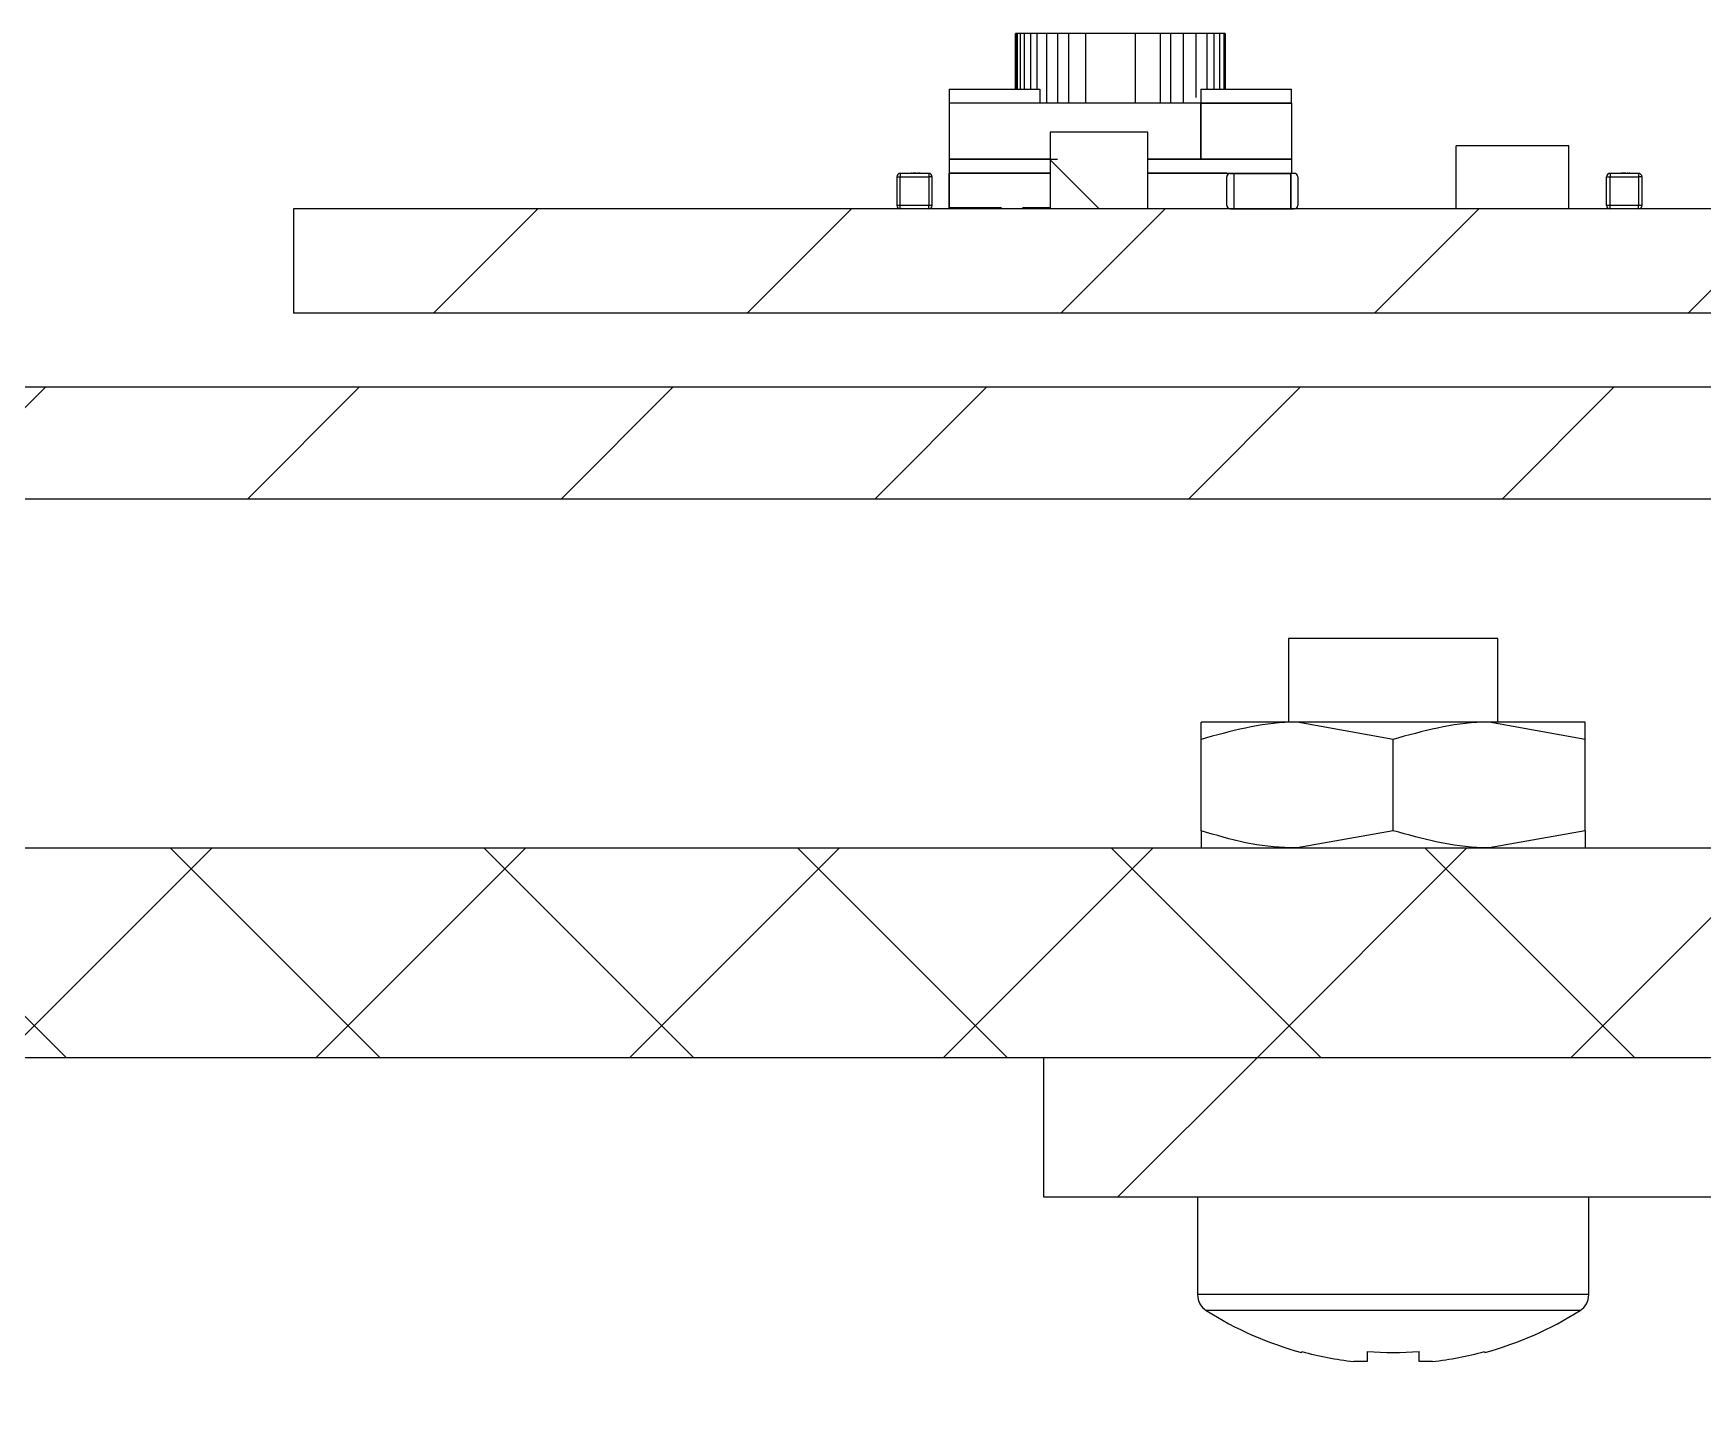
# Model space of a CAD drawing. Header units: millimetres. Extents: x 10 to 419, y 5 to 292.
# Drawn here: x 285.11 to 309.01, y 95.58 to 115.24 of the extents above; entities that cross this region are included whole.
import ezdxf

# ---------------------------------------------------------------- set-up
doc = ezdxf.new("R2010")
doc.units = ezdxf.units.MM

msp = doc.modelspace()

# ---------------------------------------------------------------- hatches: boundary and pattern name
at = {"linetype": 'Continuous', "lineweight": 18}
h = msp.add_hatch(dxfattribs=at)
h.set_pattern_fill('ANSI31', angle=90, style=0)
h.paths.add_polyline_path([(301.066, 113.826), (299.666, 113.826), (299.666, 112.726), (301.066, 112.726)], flags=0)
h = msp.add_hatch(dxfattribs=at)
h.set_pattern_fill('ANSI31', angle=90, style=0)
edge = h.paths.add_edge_path(flags=0)
edge.add_arc((302.246, 113.183), 0.0508, 90, 180)
edge.add_line((302.195, 113.183), (302.195, 112.776))
edge.add_arc((302.246, 112.776), 0.0508, 180, 270)
edge.add_line((302.246, 112.726), (302.296, 112.726))
edge.add_line((302.296, 112.726), (302.296, 113.234))
edge.add_line((302.296, 113.234), (302.246, 113.234))
h = msp.add_hatch(dxfattribs=at)
h.set_pattern_fill('ANSI31', style=0)
h.paths.add_polyline_path([(302.296, 112.726), (303.109, 112.726), (303.109, 113.234), (302.296, 113.234)], flags=0)
h = msp.add_hatch(dxfattribs=at)
h.set_pattern_fill('ANSI31', angle=90, style=0)
edge = h.paths.add_edge_path(flags=0)
edge.add_line((303.211, 112.776), (303.211, 113.183))
edge.add_arc((303.16, 113.183), 0.0508, 0, 90)
edge.add_line((303.16, 113.234), (303.109, 113.234))
edge.add_line((303.109, 113.234), (303.109, 112.726))
edge.add_line((303.109, 112.726), (303.16, 112.726))
edge.add_arc((303.16, 112.776), 0.0508, 270, 360)
h = msp.add_hatch(dxfattribs=at)
h.set_pattern_fill('ANSI31', style=0)
h.paths.add_polyline_path([(288.834, 111.234), (341.641, 111.234), (341.641, 112.726), (288.834, 112.726)], flags=0)
h = msp.add_hatch(dxfattribs=at)
h.set_pattern_fill('ANSI31', style=0)
h.paths.add_polyline_path([(372.576, 110.176), (277.17, 110.176), (277.17, 108.576), (372.576, 108.576)], flags=0)
h = msp.add_hatch(dxfattribs=at)
h.set_pattern_fill('ANSI37', angle=90, style=0)
h.paths.add_polyline_path([(375.576, 100.576), (375.576, 103.576), (209.576, 103.576), (209.576, 100.576)], flags=0)
h = msp.add_hatch(dxfattribs=at)
h.set_pattern_fill('ANSI34', style=0)
h.paths.add_polyline_path([(309.576, 95.576), (359.576, 95.576), (359.576, 98.576), (369.576, 98.576), (369.576, 100.576), (344.576, 100.576), (344.576, 98.576), (324.576, 98.576), (324.576, 100.576), (299.576, 100.576), (299.576, 98.576), (309.576, 98.576)], flags=0)

# ---------------------------------------------------------------- linework, layer by layer
at = {"color": 7, "linetype": 'Continuous', "lineweight": 25}
for p, q in [((299.171, 114.438), (299.171, 115.238)), ((299.181, 115.238), (299.171, 115.238)), ((299.181, 114.438), (299.181, 115.238)), ((299.201, 115.238), (299.181, 115.238)), ((299.201, 114.438), (299.201, 115.238)), ((299.241, 115.238), (299.201, 115.238)), ((299.241, 114.438), (299.241, 115.238)), ((299.301, 115.238), (299.241, 115.238)), ((299.301, 114.438), (299.301, 115.238)), ((299.391, 115.238), (299.301, 115.238)), ((299.391, 114.438), (299.391, 115.238)), ((299.481, 115.238), (299.391, 115.238)), ((299.481, 114.438), (299.481, 115.238)), ((299.621, 115.238), (299.481, 115.238)), ((299.621, 114.238), (299.621, 115.238)), ((299.771, 115.238), (299.621, 115.238)), ((299.771, 115.238), (299.771, 114.238)), ((299.931, 115.238), (299.771, 115.238)), ((299.931, 115.238), (299.931, 114.238)), ((300.171, 115.238), (299.931, 115.238)), ((300.171, 115.238), (300.171, 114.238)), ((300.881, 115.238), (300.171, 115.238)), ((301.241, 115.238), (300.881, 115.238)), ((301.391, 115.238), (301.241, 115.238)), ((301.241, 115.238), (301.241, 114.238)), ((301.391, 115.238), (301.391, 114.238)), ((301.571, 115.238), (301.391, 115.238)), ((301.571, 115.238), (301.571, 114.238)), ((301.751, 115.238), (301.571, 115.238)), ((301.751, 115.238), (301.751, 114.322)), ((301.911, 115.238), (301.751, 115.238)), ((301.911, 115.238), (301.911, 114.438)), ((302.011, 115.238), (301.911, 115.238)), ((302.011, 115.238), (302.011, 114.438)), ((302.091, 115.238), (302.011, 115.238)), ((302.091, 115.238), (302.091, 114.438)), ((302.151, 115.238), (302.091, 115.238)), ((302.151, 115.238), (302.151, 114.438)), ((302.171, 115.238), (302.151, 115.238)), ((302.171, 115.238), (302.171, 114.438)), ((298.221, 114.438), (298.221, 114.238)), ((298.221, 114.438), (299.517, 114.438)), ((299.517, 114.238), (298.221, 114.238)), ((301.825, 114.238), (298.221, 114.238)), ((298.221, 114.238), (298.221, 113.438)), ((299.517, 114.438), (299.517, 114.238)), ((301.825, 114.438), (301.825, 114.238)), ((301.825, 114.438), (303.121, 114.438)), ((301.825, 114.238), (303.121, 114.238)), ((303.121, 114.238), (301.825, 114.238)), ((301.825, 113.438), (301.825, 114.238)), ((301.825, 113.438), (301.825, 114.238)), ((301.825, 114.238), (301.825, 113.438)), ((301.825, 114.238), (301.825, 113.438)), ((303.121, 114.238), (303.121, 114.438)), ((303.121, 114.238), (303.121, 113.438)), ((299.666, 113.826), (299.666, 112.726)), ((301.066, 113.826), (299.666, 113.826)), ((301.066, 112.726), (301.066, 113.826)), ((305.479, 112.726), (305.479, 113.626)), ((307.089, 113.626), (305.479, 113.626)), ((307.089, 112.726), (307.089, 113.626)), ((298.221, 113.438), (298.221, 113.238)), ((299.666, 113.438), (298.221, 113.438)), ((298.221, 113.438), (299.771, 113.438)), ((303.121, 113.438), (301.066, 113.438)), ((301.066, 113.438), (301.825, 113.438)), ((301.825, 113.438), (303.121, 113.438)), ((303.121, 113.438), (303.121, 113.238)), ((297.47, 113.183), (297.521, 113.183)), ((297.47, 113.183), (297.47, 112.776)), ((297.521, 113.234), (297.521, 113.183)), ((297.928, 113.234), (297.521, 113.234)), ((297.521, 112.776), (297.521, 113.183)), ((297.521, 113.183), (297.928, 113.183)), ((297.63, 113.236), (297.63, 113.234)), ((297.704, 113.234), (297.704, 113.236)), ((297.734, 113.236), (297.704, 113.236)), ((297.734, 113.234), (297.734, 113.236)), ((297.742, 113.236), (297.734, 113.236)), ((297.777, 113.236), (297.766, 113.236)), ((297.808, 113.234), (297.808, 113.236)), ((297.928, 113.234), (297.928, 113.183)), ((297.928, 113.183), (297.928, 112.776)), ((297.978, 113.183), (297.928, 113.183)), ((297.978, 112.776), (297.978, 113.183)), ((298.221, 112.738), (298.221, 113.238)), ((298.221, 113.238), (299.666, 113.238)), ((299.666, 113.238), (298.221, 113.238)), ((298.221, 113.238), (298.221, 112.738)), ((301.066, 113.238), (303.121, 113.238)), ((302.191, 113.238), (301.066, 113.238)), ((302.195, 113.183), (302.195, 113.183)), ((302.195, 112.776), (302.195, 113.183)), ((302.246, 113.234), (302.296, 113.234)), ((302.296, 113.234), (302.296, 112.726)), ((302.296, 113.234), (303.109, 113.234)), ((302.296, 113.234), (302.296, 112.726)), ((303.021, 113.234), (303.021, 113.238)), ((303.109, 112.726), (303.109, 113.234)), ((303.109, 113.234), (303.109, 112.726)), ((303.16, 113.234), (303.109, 113.234)), ((303.121, 113.238), (303.121, 113.234)), ((303.211, 113.183), (303.211, 112.776)), ((307.63, 112.776), (307.63, 113.183)), ((307.63, 113.183), (307.681, 113.183)), ((307.681, 113.234), (307.681, 113.183)), ((308.087, 113.234), (307.681, 113.234)), ((307.681, 112.776), (307.681, 113.183)), ((307.681, 113.183), (308.087, 113.183)), ((307.79, 113.236), (307.79, 113.234)), ((307.864, 113.234), (307.864, 113.236)), ((307.894, 113.236), (307.864, 113.236)), ((307.894, 113.234), (307.894, 113.236)), ((307.902, 113.236), (307.894, 113.236)), ((307.937, 113.236), (307.926, 113.236)), ((307.968, 113.234), (307.968, 113.236)), ((307.979, 113.234), (307.979, 113.236)), ((308.087, 113.234), (308.087, 113.183)), ((308.087, 113.183), (308.087, 112.776)), ((308.138, 113.183), (308.087, 113.183)), ((308.138, 112.776), (308.138, 113.183)), ((297.521, 112.776), (297.47, 112.776)), ((297.521, 112.726), (297.521, 112.776)), ((297.928, 112.776), (297.521, 112.776)), ((297.928, 112.726), (297.928, 112.776)), ((297.978, 112.776), (297.928, 112.776)), ((302.195, 112.776), (302.195, 112.776)), ((307.681, 112.776), (307.63, 112.776)), ((307.681, 112.726), (307.681, 112.776)), ((308.087, 112.776), (307.681, 112.776)), ((308.087, 112.726), (308.087, 112.776)), ((308.138, 112.776), (308.087, 112.776)), ((288.834, 112.726), (288.834, 111.234)), ((341.641, 112.726), (288.834, 112.726)), ((298.321, 112.738), (298.221, 112.738)), ((298.971, 112.738), (298.321, 112.738)), ((299.666, 112.738), (299.271, 112.738)), ((299.383, 112.736), (299.383, 112.726)), ((301.066, 112.726), (299.666, 112.726)), ((302.246, 112.726), (302.296, 112.726)), ((302.296, 112.726), (303.109, 112.726)), ((303.109, 112.726), (303.16, 112.726)), ((341.641, 111.234), (288.834, 111.234)), ((277.17, 110.176), (372.576, 110.176)), ((277.17, 108.576), (372.576, 108.576)), ((303.076, 106.576), (303.076, 105.376)), ((304.576, 106.576), (303.076, 106.576)), ((306.076, 106.576), (304.576, 106.576)), ((306.076, 105.376), (306.076, 106.576)), ((303.201, 105.376), (301.826, 105.376)), ((304.576, 105.13), (303.201, 105.376)), ((305.951, 105.376), (303.201, 105.376)), ((307.326, 105.13), (305.951, 105.376)), ((307.326, 105.376), (305.951, 105.376)), ((301.826, 103.821), (301.826, 105.13)), ((304.576, 103.821), (304.576, 105.13)), ((307.326, 103.821), (307.326, 105.13)), ((304.576, 103.821), (303.201, 103.576)), ((307.326, 103.821), (305.951, 103.576)), ((209.576, 103.576), (375.576, 103.576)), ((209.576, 100.576), (375.576, 100.576)), ((299.576, 98.576), (299.576, 100.576)), ((299.576, 100.576), (324.576, 100.576)), ((309.576, 98.576), (299.576, 98.576)), ((301.776, 98.576), (301.776, 97.179)), ((307.376, 97.179), (307.376, 98.576)), ((303.264, 96.351), (303.27, 96.364)), ((304.206, 96.364), (304.206, 96.221)), ((304.946, 96.221), (304.946, 96.364)), ((305.883, 96.364), (305.889, 96.351)), ((304.206, 96.221), (304.011, 96.221)), ((305.141, 96.221), (304.946, 96.221))]:
    msp.add_line(p, q, dxfattribs=at)
at = {"color": 8, "linetype": 'Continuous', "lineweight": 25}
for p, q in [((300.881, 115.238), (300.881, 114.238)), ((304.576, 97.179), (301.776, 97.179)), ((307.376, 97.179), (304.576, 97.179)), ((304.576, 96.951), (301.902, 96.951)), ((307.251, 96.951), (304.576, 96.951))]:
    msp.add_line(p, q, dxfattribs=at)
at = {"color": 7, "linetype": 'Continuous', "lineweight": 25}
for centre, radius, start, end in [((297.521, 113.183), 0.0508, 90, 180), ((297.521, 113.183), 0.0508, 90, 180), ((297.928, 113.183), 0.0508, 360, 90), ((302.246, 113.183), 0.0508, 90, 180), ((302.246, 113.183), 0.0508, 112.7136, 180), ((303.16, 113.183), 0.0508, 0, 90), ((303.16, 113.183), 0.0508, 63.4349, 90), ((307.681, 113.183), 0.0508, 90, 180), ((307.681, 113.183), 0.0508, 90, 180), ((308.087, 113.183), 0.0508, 360, 90), ((297.521, 112.776), 0.0508, 180, 268.6872), ((297.521, 112.776), 0.0508, 180, 268.6872), ((297.928, 112.776), 0.0508, 270, 360), ((302.246, 112.776), 0.0508, 180, 243.4349), ((302.246, 112.776), 0.0508, 180, 270), ((303.16, 112.776), 0.0508, 270, 0), ((307.681, 112.776), 0.0508, 180, 268.6809), ((307.681, 112.776), 0.0508, 180, 268.6809), ((308.087, 112.776), 0.0508, 270, 360), ((302.046, 97.179), 0.27, 180, 237.664), ((307.106, 97.179), 0.27, 302.336, 0), ((304.576, 101.176), 5, 237.664, 254.7807), ((304.576, 101.176), 5, 285.2193, 302.336), ((304.576, 101.176), 4.986, 254.8121, 263.4966), ((304.576, 101.828), 5.477, 266.1266, 273.8734), ((304.576, 101.176), 4.986, 276.5034, 285.1879)]:
    msp.add_arc(centre, radius, start, end, dxfattribs=at)
for points, knots in [([(297.693, 113.236), (297.693, 113.236), (297.692, 113.236), (297.688, 113.236), (297.684, 113.236), (297.68, 113.236), (297.679, 113.236)], [0, 0, 0, 0, 0.2795042, 0.559316, 0.7797731, 1, 1, 1, 1]), ([(297.791, 113.236), (297.789, 113.236), (297.784, 113.236), (297.777, 113.236), (297.777, 113.236), (297.777, 113.236)], [0, 0, 0, 0, 0.280041, 0.559337, 1, 1, 1, 1]), ([(297.806, 113.236), (297.805, 113.236), (297.805, 113.236), (297.802, 113.236), (297.797, 113.236), (297.793, 113.236), (297.791, 113.236)], [0, 0, 0, 0, 0.280947, 0.560058, 0.77987, 1, 1, 1, 1]), ([(307.853, 113.236), (307.853, 113.236), (307.852, 113.236), (307.848, 113.236), (307.844, 113.236), (307.84, 113.236), (307.839, 113.236)], [0, 0, 0, 0, 0.279504, 0.559316, 0.779773, 1, 1, 1, 1]), ([(307.966, 113.236), (307.965, 113.236), (307.965, 113.236), (307.962, 113.236), (307.957, 113.236), (307.953, 113.236), (307.951, 113.236)], [0, 0, 0, 0, 0.280947, 0.560058, 0.77987, 1, 1, 1, 1]), ([(303.201, 105.376), (303.169, 105.375), (302.704, 105.372), (302.249, 105.247), (301.826, 105.13)], [0, 0, 0, 0, 0.07015, 1, 1, 1, 1]), ([(301.826, 105.13), (301.826, 105.167), (301.826, 105.311), (301.826, 105.348), (301.826, 105.376)], [0, 0, 0, 0, 0.257551, 1, 1, 1, 1]), ([(305.951, 105.376), (305.919, 105.375), (305.454, 105.372), (304.999, 105.247), (304.576, 105.13)], [0, 0, 0, 0, 0.07015, 1, 1, 1, 1]), ([(307.326, 105.13), (307.326, 105.167), (307.326, 105.311), (307.326, 105.348), (307.326, 105.376)], [0, 0, 0, 0, 0.2575513, 1, 1, 1, 1]), ([(303.201, 103.576), (303.169, 103.576), (302.922, 103.578), (302.457, 103.632), (302.038, 103.758), (301.826, 103.821)], [0, 0, 0, 0, 0.070013, 0.530744, 1, 1, 1, 1]), ([(301.826, 103.821), (301.826, 103.784), (301.826, 103.64), (301.826, 103.603), (301.826, 103.576)], [0, 0, 0, 0, 0.257551, 1, 1, 1, 1]), ([(305.951, 103.576), (305.919, 103.576), (305.454, 103.579), (304.999, 103.705), (304.576, 103.821)], [0, 0, 0, 0, 0.07015, 1, 1, 1, 1]), ([(307.326, 103.821), (307.326, 103.784), (307.326, 103.64), (307.326, 103.603), (307.326, 103.576)], [0, 0, 0, 0, 0.257551, 1, 1, 1, 1])]:
    msp.add_open_spline(points, degree=3, knots=knots, dxfattribs=at)

doc.saveas('drawing.dxf')
